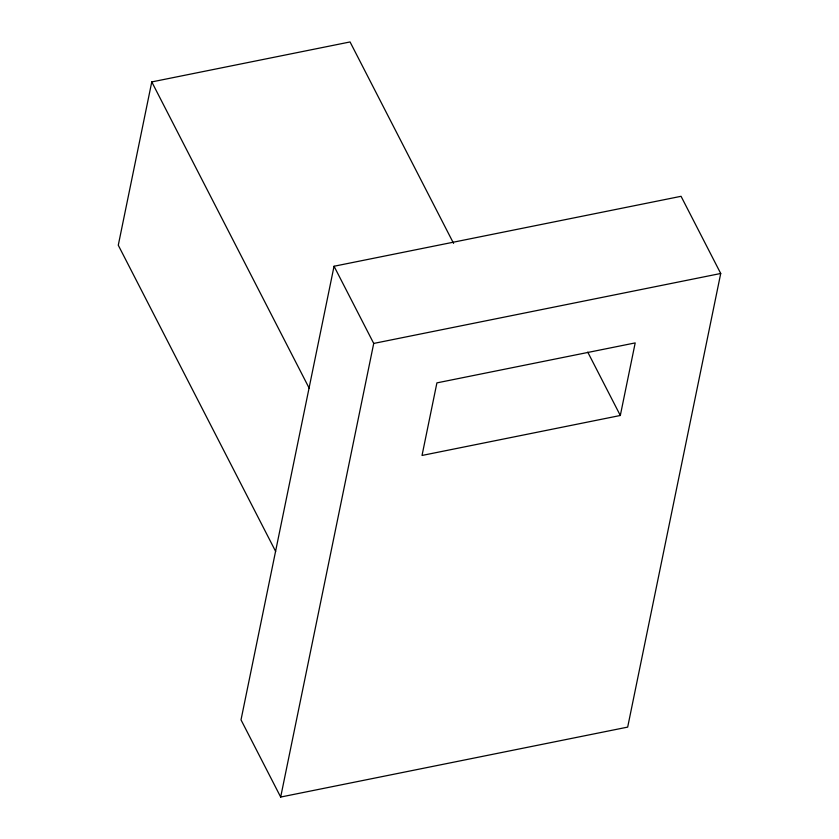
<?xml version="1.0" encoding="UTF-8"?>
<svg xmlns="http://www.w3.org/2000/svg" width="839" height="839" viewBox="0 0 839 839"><rect width="100%" height="100%" fill="white"/><g stroke="black" fill="none" stroke-linecap="round" stroke-linejoin="round"><path stroke-width="1.26" d="M453.584 243.394L350.062 41.95L151.775 81.918L118.278 245.219L275.664 551.464M334.048 266.246L241.013 719.862L280.677 797.05L627.677 727.109L720.722 273.483L681.058 196.305L334.048 266.246L373.722 343.434L280.677 797.05M620.315 415.483L635.196 342.91L436.909 382.878L422.027 455.451L620.315 415.483L587.751 352.128M373.722 343.434L720.722 273.483M151.775 81.918L309.161 388.163"/></g></svg>
